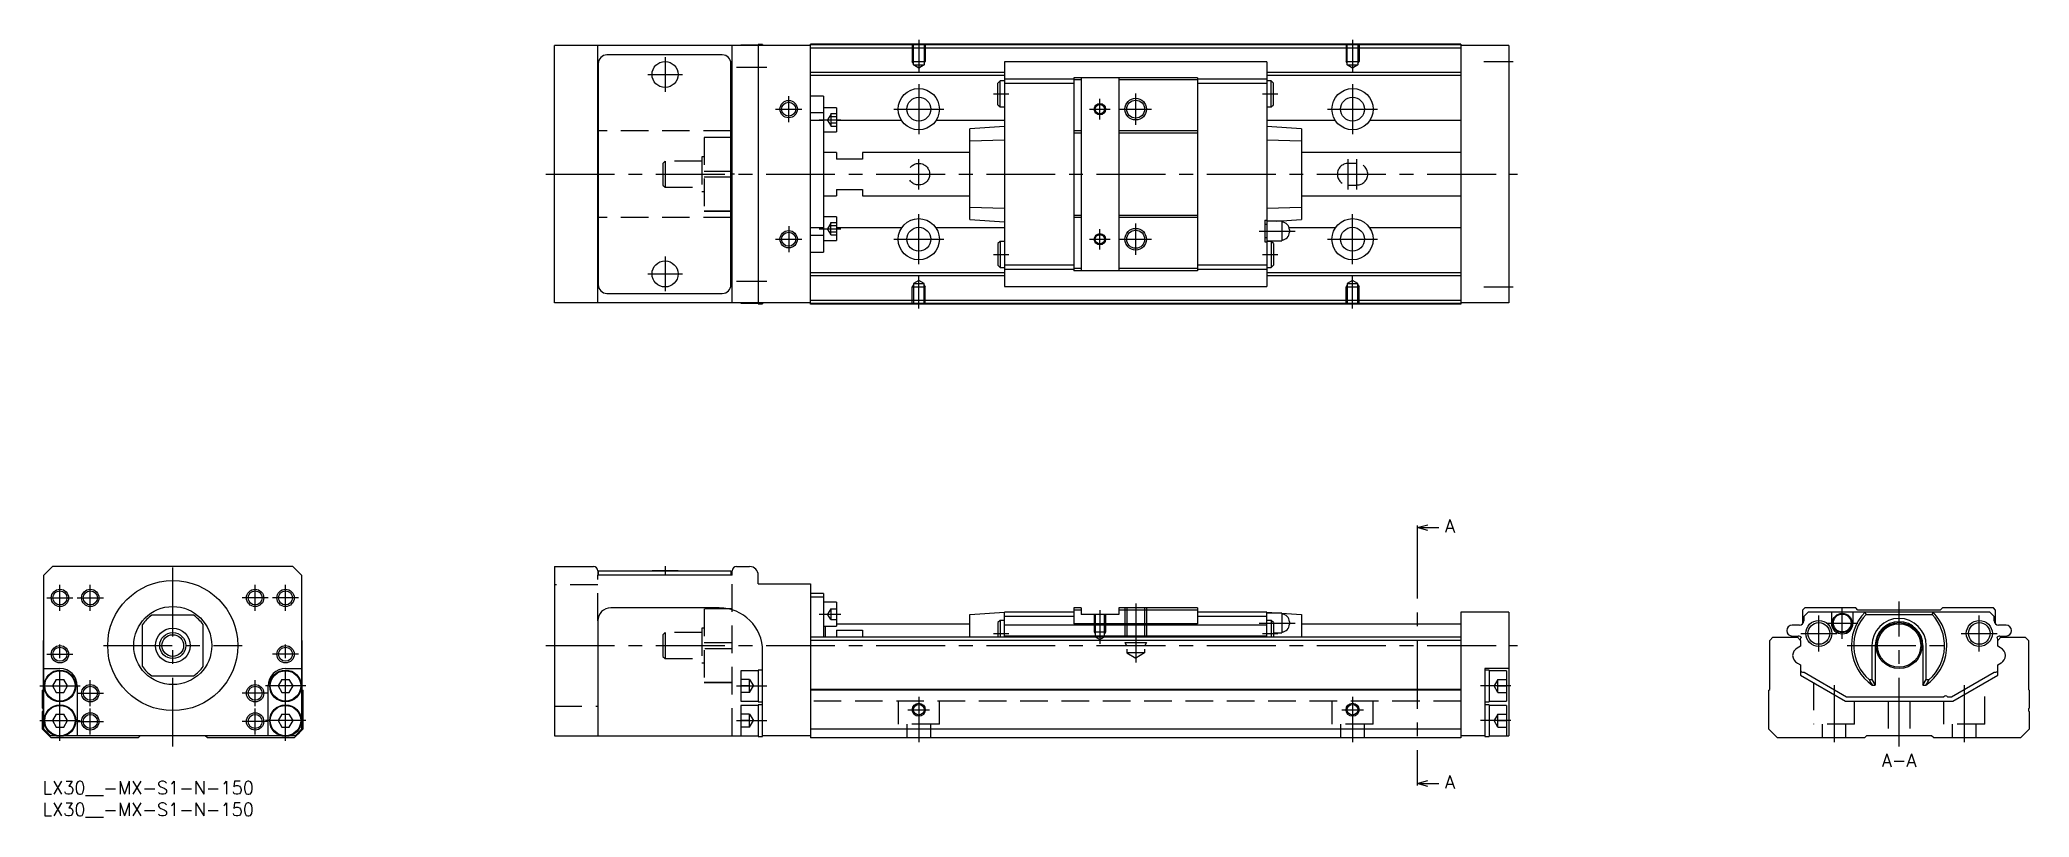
# Model space of a CAD drawing. Extents: x -1 to 458, y -8 to 171.
import ezdxf

# ---------------------------------------------------------------- set-up
doc = ezdxf.new("R2010")
doc.units = 0
doc.header["$LTSCALE"] = 0.5
doc.linetypes.add('CENTER', pattern=[50.8, 31.75, -6.35, 6.35, -6.35])
doc.linetypes.add('DASHED', pattern=[19.05, 12.7, -6.35])
for name, color, linetype in [('MSM_CENTER', 1, 'CENTER'), ('MSM_CONTINUOUS', 7, 'CONTINUOUS'), ('MSM_DASHED', 4, 'DASHED'), ('MSM_NARROW', 5, 'CONTINUOUS'), ('MSM_PART_NUMBER', 7, 'CONTINUOUS')]:
    doc.layers.add(name, color=color, linetype=linetype)
doc.styles.get("Standard").update_dxf_attribs({"font": 'txt.shx', "height": 3, "bigfont": 'bigfont.shx'})

# ---------------------------------------------------------------- blocks, each defined once
blk = doc.blocks.new('*U2')
at = {"layer": 'MSM_PART_NUMBER'}
blk.add_text('LX30__-MX-S1-N-150', height=3, dxfattribs=at).set_placement((0, -3))
blk = doc.blocks.new('*U3')
at = {"layer": 'MSM_PART_NUMBER'}
blk.add_text('LX30__-MX-S1-N-150', height=3, dxfattribs=at).set_placement((0, -8))

msp = doc.modelspace()

# ---------------------------------------------------------------- linework, layer by layer
at = {"layer": 'MSM_CENTER'}
for p, q in [((202, 171), (202, 163.49)), ((302, 171), (302, 163.49)), ((143.5, 167), (143.5, 159)), ((332.25, 166), (339, 166)), ((139.5, 163), (147.5, 163)), ((160, 164.7), (167, 164.7)), ((202, 160.75), (202, 149.25)), ((302, 160.75), (302, 149.25)), ((172, 152), (172, 158)), ((219.25, 158.5), (222.75, 158.5)), ((243.75, 152.63), (243.75, 157.36)), ((252, 151.37), (252, 158.62)), ((281.25, 158.5), (284.75, 158.5)), ((169, 155), (175, 155)), ((179, 152.55), (184, 152.55)), ((196.25, 155), (207.75, 155)), ((241.39, 155), (246.11, 155)), ((248.38, 155), (255.63, 155)), ((296.25, 155), (307.75, 155)), ((202, 136.5), (202, 143.5)), ((301, 136.5), (301, 143.5)), ((303, 136.5), (303, 143.5)), ((116, 140), (340, 140)), ((202, 119.25), (202, 130.75)), ((252, 121.37), (252, 128.62)), ((302, 119.25), (302, 130.75)), ((169, 125), (175, 125)), ((172, 128), (172, 122)), ((179, 127.44), (184, 127.44)), ((196.25, 125), (207.75, 125)), ((241.39, 125), (246.11, 125)), ((243.75, 122.63), (243.75, 127.36)), ((248.38, 125), (255.63, 125)), ((280.47, 126.9), (288.74, 126.9)), ((296.25, 125), (307.75, 125)), ((143.5, 121), (143.5, 113)), ((219.25, 121.5), (222.75, 121.5)), ((281.25, 121.5), (284.75, 121.5)), ((139.5, 117), (147.5, 117)), ((160, 115.3), (167, 115.3)), ((202, 109), (202, 116.51)), ((302, 109), (302, 116.51)), ((332.25, 114), (339, 114)), ((316.88, 58), (316.88, 0)), ((30, 8), (30, 51.5)), ((143.5, 49.61), (143.5, 47.49)), ((1, 42.3), (7, 42.3)), ((4, 39.3), (4, 45.3)), ((8, 42.3), (14, 42.3)), ((11, 39.3), (11, 45.3)), ((52, 42.3), (46, 42.3)), ((49, 39.3), (49, 45.3)), ((59, 42.3), (53, 42.3)), ((56, 39.3), (56, 45.3)), ((428, 8), (428, 41.5)), ((179, 38.55), (184, 38.55)), ((243.75, 39.5), (243.75, 31.69)), ((252, 41), (252, 27.41)), ((409.5, 29.95), (409.5, 38.25)), ((414.9, 32.87), (414.9, 40.12)), ((446.5, 29.95), (446.5, 38.25)), ((4, 9.35), (4, 32.3)), ((56, 9.35), (56, 32.3)), ((219.25, 34.1), (222.75, 34.1)), ((280.47, 36.5), (288.74, 36.5)), ((281.25, 34.1), (284.75, 34.1)), ((405.35, 34.1), (413.65, 34.1)), ((411.28, 36.5), (418.52, 36.5)), ((442.35, 34.1), (450.65, 34.1)), ((1, 29.3), (7, 29.3)), ((14, 31.3), (46, 31.3)), ((59, 29.3), (53, 29.3)), ((116, 31.3), (340, 31.3)), ((416, 31.3), (440, 31.3)), ((11, 17.3), (11, 23.3)), ((49, 17.3), (49, 23.3)), ((-0.65, 22), (8.65, 22)), ((8, 20.3), (14, 20.3)), ((52, 20.3), (46, 20.3)), ((60.65, 22), (51.35, 22)), ((160, 22), (167, 22)), ((202, 19.5), (202, 9)), ((302, 19.5), (302, 9)), ((338.5, 22), (331.5, 22)), ((413, 22.18), (413, 9)), ((443, 22.18), (443, 9)), ((-0.65, 14), (8.65, 14)), ((8, 13.8), (14, 13.8)), ((11, 10.8), (11, 16.8)), ((52, 13.8), (46, 13.8)), ((49, 10.8), (49, 16.8)), ((60.65, 14), (51.35, 14)), ((160, 14), (167, 14)), ((199.5, 16.5), (204.5, 16.5)), ((299.5, 16.5), (304.5, 16.5)), ((338.5, 14), (331.5, 14))]:
    msp.add_line(p, q, dxfattribs=at)
at = {"layer": 'MSM_CONTINUOUS'}
for p, q in [((161, 169.75), (161, 169.7)), ((165, 169.75), (161, 169.75)), ((166, 169.9), (165, 169.9)), ((165, 169.9), (165, 110.1)), ((166, 169.9), (166, 169.7)), ((327, 170), (177, 170)), ((177, 110), (177, 170)), ((327, 169.8), (177, 169.8)), ((327, 170), (327, 110)), ((118, 110.3), (118, 169.7)), ((177, 169.7), (118, 169.7)), ((128, 110.3), (128, 169.7)), ((128.1, 165.5), (128.1, 114.5)), ((156.7, 167.5), (130.1, 167.5)), ((158.7, 114.5), (158.7, 165.5)), ((159, 110.3), (159, 169.7)), ((327, 169.1), (177, 169.1)), ((282.25, 165.9), (221.75, 165.9)), ((221.75, 165.9), (221.75, 114.1)), ((282.25, 165.9), (282.25, 114.1)), ((338, 169.7), (327, 169.7)), ((338, 169.7), (338, 110.3)), ((221.75, 163.45), (177, 163.45)), ((221.75, 162.75), (177, 162.75)), ((220.75, 161.5), (220.25, 161)), ((220.25, 156), (220.25, 161)), ((221.75, 161.5), (220.75, 161.5)), ((220.75, 155.5), (220.75, 161.5)), ((237.75, 161.95), (221.75, 161.95)), ((237.75, 160.95), (221.75, 160.95)), ((266.25, 162.25), (237.75, 162.25)), ((237.75, 162.25), (237.75, 117.75)), ((239.4, 161.75), (237.75, 161.75)), ((239.4, 162.25), (239.4, 117.75)), ((248.1, 162.25), (248.1, 117.75)), ((266.25, 161.75), (248.1, 161.75)), ((266.25, 162.25), (266.25, 117.75)), ((282.25, 161.95), (266.25, 161.95)), ((282.25, 160.95), (266.25, 160.95)), ((327, 163.45), (282.25, 163.45)), ((327, 162.75), (282.25, 162.75)), ((283.25, 161.5), (282.25, 161.5)), ((283.75, 161), (283.25, 161.5)), ((283.25, 155.5), (283.25, 161.5)), ((283.75, 156), (283.75, 161)), ((128, 158.2), (128.1, 158.2)), ((158.7, 158.2), (159, 158.2)), ((180, 158), (177, 158)), ((180, 158), (180, 122)), ((220.25, 156), (220.75, 155.5)), ((283.25, 155.5), (283.75, 156)), ((180, 154.13), (177, 154.13)), ((180, 152.38), (177, 152.38)), ((183, 155.3), (180, 155.3)), ((183, 155.3), (183, 149.8)), ((198.05, 152.36), (183, 152.36)), ((221.75, 152.36), (205.95, 152.36)), ((220.75, 155.5), (221.75, 155.5)), ((282.25, 155.5), (283.25, 155.5)), ((298.05, 152.36), (282.25, 152.36)), ((327, 152.36), (305.95, 152.36)), ((128.1, 150), (128, 150)), ((159, 150), (158.7, 150)), ((159, 148.5), (158.7, 148.5)), ((159, 148.47), (158.7, 148.47)), ((180, 149.8), (183, 149.8)), ((221.75, 151), (213.75, 150.47)), ((213.75, 129.53), (213.75, 150.47)), ((221.75, 147.86), (213.75, 147.6)), ((239.4, 150), (237.75, 150)), ((239.4, 149.5), (237.75, 149.5)), ((266.25, 150), (248.1, 150)), ((266.25, 149.5), (248.1, 149.5)), ((290.25, 150.47), (282.25, 151)), ((290.25, 147.6), (282.25, 147.86)), ((290.25, 150.47), (290.25, 129.53)), ((183, 145), (180, 145)), ((183, 145), (183, 143.5)), ((189, 143.5), (183, 143.5)), ((189, 145), (189, 143.5)), ((213.75, 145), (189, 145)), ((327, 145), (290.25, 145)), ((158.7, 140.72), (159, 140.72)), ((159, 139.28), (158.7, 139.28)), ((180, 135), (183, 135)), ((183, 136.5), (189, 136.5)), ((183, 136.5), (183, 135)), ((189, 136.5), (189, 135)), ((189, 135), (213.75, 135)), ((290.25, 135), (327, 135)), ((128.1, 130), (128, 130)), ((159, 131.53), (158.7, 131.53)), ((159, 131.5), (158.7, 131.5)), ((159, 130), (158.7, 130)), ((183, 130.19), (180, 130.19)), ((183, 130.19), (183, 124.69)), ((213.75, 132.4), (221.75, 132.14)), ((213.75, 129.53), (221.75, 129)), ((239.4, 130.5), (237.75, 130.5)), ((239.4, 130), (237.75, 130)), ((266.25, 130.5), (248.1, 130.5)), ((266.25, 130), (248.1, 130)), ((281.75, 129.4), (281.75, 124.4)), ((281.75, 129.4), (282.25, 129.4)), ((282.25, 132.14), (290.25, 132.4)), ((285.7, 129.15), (282.25, 129.15)), ((284.51, 129.15), (290.25, 129.53)), ((285.7, 129.15), (285.7, 124.65)), ((180, 127.62), (177, 127.62)), ((180, 125.87), (177, 125.87)), ((180, 124.69), (183, 124.69)), ((198.05, 127.64), (183, 127.64)), ((221.75, 127.64), (205.95, 127.64)), ((220.75, 124.5), (220.25, 124)), ((220.25, 124), (220.25, 119)), ((220.75, 124.5), (220.75, 118.5)), ((221.75, 124.5), (220.75, 124.5)), ((282.25, 128.4), (281.75, 128.4)), ((281.75, 125.4), (282.25, 125.4)), ((281.75, 124.4), (282.25, 124.4)), ((282.25, 124.65), (285.7, 124.65)), ((283.25, 124.5), (282.25, 124.5)), ((283.25, 124.5), (283.25, 118.5)), ((283.75, 124), (283.25, 124.5)), ((283.75, 124), (283.75, 119)), ((298.05, 127.64), (287.39, 127.64)), ((287.45, 127.2), (287.45, 126.6)), ((327, 127.64), (305.95, 127.64)), ((128.1, 121.8), (128, 121.8)), ((159, 121.8), (158.7, 121.8)), ((177, 122), (180, 122)), ((221.75, 117.25), (177, 117.25)), ((221.75, 116.55), (177, 116.55)), ((220.25, 119), (220.75, 118.5)), ((220.75, 118.5), (221.75, 118.5)), ((237.75, 119.05), (221.75, 119.05)), ((237.75, 118.05), (221.75, 118.05)), ((239.4, 118.25), (237.75, 118.25)), ((266.25, 117.75), (237.75, 117.75)), ((266.25, 118.25), (248.1, 118.25)), ((282.25, 119.05), (266.25, 119.05)), ((282.25, 118.05), (266.25, 118.05)), ((282.25, 118.5), (283.25, 118.5)), ((327, 117.25), (282.25, 117.25)), ((327, 116.55), (282.25, 116.55)), ((283.25, 118.5), (283.75, 119)), ((177, 110.3), (118, 110.3)), ((130.1, 112.5), (156.7, 112.5)), ((161, 110.3), (161, 110.25)), ((161, 110.25), (165, 110.25)), ((165, 110.1), (166, 110.1)), ((166, 110.3), (166, 110.1)), ((327, 110.9), (177, 110.9)), ((327, 110.2), (177, 110.2)), ((221.75, 114.1), (282.25, 114.1)), ((338, 110.3), (327, 110.3)), ((327, 110), (177, 110)), ((316.88, 58.5), (319.38, 59.17)), ((316.88, 59), (316.88, 58)), ((319.38, 57.83), (316.88, 58.5)), ((316.88, 58.5), (321.88, 58.5)), ((2.3, 49.5), (0.3, 47.5)), ((0.3, 12), (0.3, 47.5)), ((57.7, 49.5), (2.3, 49.5)), ((59.7, 47.5), (57.7, 49.5)), ((59.7, 47.5), (59.7, 12)), ((118, 49.5), (118, 10.5)), ((118, 49.5), (127, 49.5)), ((128, 48.5), (128, 47.5)), ((159, 47.5), (128, 47.5)), ((128.1, 48.5), (128.1, 47.5)), ((128.1, 48.5), (158.7, 48.5)), ((140.5, 48.6), (146.5, 48.6)), ((140.5, 48.6), (140.5, 48.5)), ((146.5, 48.5), (146.5, 48.6)), ((158.7, 48.5), (158.7, 47.5)), ((159, 47.5), (159, 48.5)), ((160, 49.5), (163, 49.5)), ((165, 45.5), (165, 47.5)), ((165, 45.5), (177, 45.5)), ((177, 45.5), (177, 10)), ((180, 43.3), (177, 43.3)), ((180, 42.45), (177, 42.45)), ((180, 43.3), (180, 33.2)), ((183, 41.3), (180, 41.3)), ((183, 41.3), (183, 35.8)), ((34.82, 38.3), (25.18, 38.3)), ((128, 37), (128, 10.5)), ((156, 40), (131, 40)), ((213.75, 38.5), (221.75, 39)), ((213.75, 33.2), (213.75, 38.5)), ((220.75, 37.1), (220.25, 36.6)), ((221.75, 37.1), (220.75, 37.1)), ((220.75, 37.1), (220.75, 33.2)), ((237.75, 39), (221.75, 39)), ((221.75, 33.2), (221.75, 39)), ((237.75, 38), (221.75, 38)), ((237.75, 40), (237.75, 36.29)), ((239.4, 40), (237.75, 40)), ((239.4, 39.5), (237.75, 39.5)), ((239.4, 40), (239.4, 38.5)), ((248.1, 38.5), (239.4, 38.5)), ((248.1, 40), (248.1, 38.5)), ((266.25, 40), (248.1, 40)), ((266.25, 39.5), (248.1, 39.5)), ((266.25, 40), (266.25, 36.29)), ((282.25, 39), (266.25, 39)), ((282.25, 38), (266.25, 38)), ((282.25, 39), (290.25, 38.5)), ((282.25, 33.2), (282.25, 39)), ((285.7, 38.75), (282.25, 38.75)), ((283.25, 37.1), (282.25, 37.1)), ((283.75, 36.6), (283.25, 37.1)), ((283.25, 37.1), (283.25, 33.2)), ((285.7, 38.75), (285.7, 34.25)), ((287.45, 36.8), (287.45, 36.2)), ((290.25, 38.5), (290.25, 33.2)), ((327, 39), (327, 10)), ((338, 39), (327, 39)), ((338, 39), (338, 10.5)), ((406.25, 40), (405.75, 39.5)), ((405.75, 39.5), (405.75, 36.29)), ((407.05, 39), (406.05, 38)), ((406.05, 38), (406.05, 37)), ((418, 40), (406.25, 40)), ((448.95, 39), (407.05, 39)), ((412.4, 39), (412.4, 36.5)), ((417.4, 36.5), (417.4, 39)), ((418.5, 39.5), (418, 40)), ((437.5, 39.5), (418.5, 39.5)), ((420.14, 39), (420.4, 38.5)), ((420.4, 38.5), (435.6, 38.5)), ((435.6, 38.5), (435.86, 39)), ((438, 40), (437.5, 39.5)), ((449.75, 40), (438, 40)), ((449.95, 38), (448.95, 39)), ((450.25, 39.5), (449.75, 40)), ((449.95, 37), (449.95, 38)), ((450.25, 36.29), (450.25, 39.5)), ((0.2, 32.5), (0.3, 32.6)), ((0.2, 21.2), (0.2, 32.5)), ((23, 26.48), (23, 36.12)), ((37, 26.48), (37, 36.12)), ((59.7, 32.6), (59.8, 32.5)), ((59.8, 32.5), (59.8, 21.2)), ((327, 33.2), (177, 33.2)), ((327, 32.5), (177, 32.5)), ((180, 35.8), (183, 35.8)), ((180.5, 33.2), (180.5, 35.8)), ((183, 36.3), (213.75, 36.3)), ((183, 34.87), (189, 34.87)), ((183, 34.87), (183, 33.2)), ((189, 34.87), (189, 33.2)), ((220.25, 36.6), (220.25, 33.2)), ((282.25, 36), (221.75, 36)), ((282.25, 33.5), (221.75, 33.5)), ((266.25, 36.29), (237.75, 36.29)), ((283.75, 36.6), (283.75, 33.2)), ((283.75, 34.25), (285.7, 34.25)), ((290.25, 36.3), (327, 36.3)), ((398.2, 32.5), (398.9, 33.2)), ((398.2, 21.2), (398.2, 32.5)), ((398.9, 33.2), (404.55, 33.2)), ((405.05, 36), (403.35, 36)), ((403.35, 33.5), (404.75, 33.5)), ((404.55, 33.2), (405.25, 32.5)), ((404.55, 33.2), (405.25, 32.5)), ((405.2, 32.7), (405.2, 32.55)), ((405.25, 32.5), (405.25, 31.15)), ((450.75, 32.5), (451.45, 33.2)), ((450.75, 32.5), (451.45, 33.2)), ((450.75, 32.5), (450.8, 32.55)), ((450.75, 31.15), (450.75, 32.5)), ((450.75, 31.15), (450.75, 32.5)), ((450.8, 32.55), (450.8, 32.7)), ((452.65, 36), (450.95, 36)), ((451.25, 33.5), (452.65, 33.5)), ((451.45, 33.2), (457.1, 33.2)), ((457.1, 33.2), (457.8, 32.5)), ((457.8, 32.5), (457.8, 21.2)), ((166, 10.35), (166, 30)), ((405.25, 31.15), (404.5, 30.72)), ((421.74, 31.3), (421.74, 23.45)), ((422.5, 31.3), (422.5, 22.2)), ((433.5, 31.3), (433.5, 22.2)), ((434.26, 23.45), (434.26, 31.3)), ((451.4, 30.78), (450.75, 31.15)), ((451.4, 30.78), (450.75, 31.15)), ((0.3, 26), (4, 26)), ((3.13, 23.5), (2.27, 22)), ((3.13, 23.5), (4.87, 23.5)), ((5.73, 22), (4.87, 23.5)), ((25.18, 24.3), (34.82, 24.3)), ((55.13, 23.5), (54.27, 22)), ((55.13, 23.5), (56.87, 23.5)), ((56, 26), (59.7, 26)), ((57.73, 22), (56.87, 23.5)), ((165, 25.5), (161, 25.5)), ((161, 25.5), (161, 18.5)), ((166, 25.65), (165, 25.65)), ((165, 25.65), (165, 18.35)), ((338, 26), (332.5, 26)), ((332.5, 26), (332.5, 10.35)), ((333.5, 25.65), (332.5, 25.65)), ((333.5, 25.65), (333.5, 18.35)), ((337.5, 25.5), (333.5, 25.5)), ((337.5, 25.5), (337.5, 18.5)), ((404.6, 27.22), (405.25, 26.85)), ((405.25, 26.85), (405.25, 24.5)), ((405.25, 24.5), (415.64, 18.5)), ((405.7, 25.16), (406.1, 25.16)), ((406.1, 25.16), (415.91, 19.5)), ((421.07, 23.45), (421.74, 23.45)), ((421.74, 23.45), (422.5, 22.2)), ((433.5, 22.2), (434.26, 23.45)), ((434.26, 23.45), (434.93, 23.45)), ((440.09, 19.5), (449.9, 25.16)), ((440.36, 18.5), (450.75, 24.5)), ((449.9, 25.16), (450.3, 25.16)), ((450.75, 26.85), (451.5, 27.28)), ((450.75, 26.85), (451.5, 27.28)), ((450.75, 25.45), (450.75, 26.85)), ((450.75, 24.5), (450.75, 26.85)), ((0, 21), (0.2, 21.2)), ((0, 16.9), (0, 21)), ((2.27, 22), (3.13, 20.5)), ((3.13, 20.5), (4.87, 20.5)), ((4.87, 20.5), (5.73, 22)), ((8, 22), (8, 10.5)), ((52, 10.5), (52, 22)), ((54.27, 22), (55.13, 20.5)), ((55.13, 20.5), (56.87, 20.5)), ((56.87, 20.5), (57.73, 22)), ((59.8, 21.2), (60, 21)), ((60, 21), (60, 12)), ((161, 18.5), (165, 18.5)), ((165, 18.35), (166, 18.35)), ((327, 21.2), (177, 21.2)), ((327, 21), (177, 21)), ((332.5, 18.35), (333.5, 18.35)), ((333.5, 18.5), (337.5, 18.5)), ((398, 21), (398.2, 21.2)), ((398, 12), (398, 21)), ((415.64, 18.5), (440.36, 18.5)), ((415.91, 19.5), (438.35, 19.5)), ((421.82, 22.2), (422.5, 22.2)), ((433.5, 22.2), (434.18, 22.2)), ((439.15, 19.5), (440.09, 19.5)), ((457.8, 21.2), (458, 21)), ((458, 21), (458, 16.9)), ((0, 12), (0, 16.1)), ((3.13, 15.5), (2.27, 14)), ((2.27, 14), (3.13, 12.5)), ((3.13, 15.5), (4.87, 15.5)), ((5.73, 14), (4.87, 15.5)), ((4.87, 12.5), (5.73, 14)), ((55.13, 15.5), (54.27, 14)), ((54.27, 14), (55.13, 12.5)), ((55.13, 15.5), (56.87, 15.5)), ((57.73, 14), (56.87, 15.5)), ((56.87, 12.5), (57.73, 14)), ((165, 17.5), (161, 17.5)), ((161, 17.5), (161, 10.5)), ((166, 17.65), (165, 17.65)), ((165, 17.65), (165, 10.35)), ((333.5, 17.65), (332.5, 17.65)), ((333.5, 17.65), (333.5, 10.35)), ((337.5, 17.5), (333.5, 17.5)), ((337.5, 17.5), (337.5, 10.5)), ((458, 16.1), (458, 12)), ((2, 10), (0, 12)), ((1.8, 10.5), (0.3, 12)), ((2.96, 10.5), (1.8, 10.5)), ((22, 10), (2, 10)), ((3.13, 12.5), (4.87, 12.5)), ((54.96, 10.5), (5.04, 10.5)), ((22.5, 10.5), (22, 10)), ((38, 10), (37.5, 10.5)), ((58, 10), (38, 10)), ((55.13, 12.5), (56.87, 12.5)), ((58.2, 10.5), (57.04, 10.5)), ((60, 12), (58, 10)), ((59.7, 12), (58.2, 10.5)), ((118, 10.5), (165, 10.5)), ((165, 10.35), (166, 10.35)), ((177, 10.5), (166, 10.5)), ((327, 12), (177, 12)), ((327, 10), (177, 10)), ((332.5, 10.5), (327, 10.5)), ((332.5, 10.35), (333.5, 10.35)), ((333.5, 10.5), (338, 10.5)), ((400, 10), (398, 12)), ((420, 10), (400, 10)), ((420.5, 10.5), (420, 10)), ((435.5, 10.5), (420.5, 10.5)), ((436, 10), (435.5, 10.5)), ((456, 10), (436, 10)), ((458, 12), (456, 10)), ((316.88, -0.5), (319.38, 0.17)), ((316.88, 0), (316.88, -1)), ((319.38, -1.17), (316.88, -0.5)), ((316.88, -0.5), (321.88, -0.5))]:
    msp.add_line(p, q, dxfattribs=at)
for centre, radius in [((143.5, 163), 3), ((172, 155), 1.62), ((202, 155), 4.75), ((202, 155), 2.75), ((243.75, 155), 1.06), ((252, 155), 2.07), ((302, 155), 4.75), ((302, 155), 2.75), ((202, 125), 4.75), ((302, 125), 4.75), ((172, 125), 1.62), ((202, 125), 2.75), ((243.75, 125), 1.06), ((252, 125), 2.07), ((302, 125), 2.75), ((143.5, 117), 3), ((30, 31.3), 15), ((4, 42.3), 1.62), ((11, 42.3), 1.62), ((49, 42.3), 1.62), ((56, 42.3), 1.62), ((30, 31.3), 9), ((409.5, 34.1), 3), ((414.9, 36.5), 2.25), ((414.9, 36.5), 2.05), ((446.5, 34.1), 3), ((30, 31.3), 4), ((30, 31.3), 3), ((30, 31.3), 2.5), ((409.5, 34.1), 2.5), ((428, 31.3), 5.3), ((428, 31.3), 5), ((446.5, 34.1), 2.5), ((4, 29.3), 1.62), ((56, 29.3), 1.62), ((4, 22), 3.65), ((4, 22), 3.5), ((56, 22), 3.65), ((56, 22), 3.5), ((11, 20.3), 1.62), ((49, 20.3), 1.62), ((4, 14), 3.65), ((4, 14), 3.5), ((11, 13.8), 1.62), ((49, 13.8), 1.62), ((56, 14), 3.65), ((56, 14), 3.5), ((202, 16.5), 1.23), ((302, 16.5), 1.23)]:
    msp.add_circle(centre, radius, dxfattribs=at)
for centre, radius, start, end in [((130.1, 165.5), 2, 90, 180), ((156.7, 165.5), 2, 0, 90), ((285.7, 127.2), 1.75, 0, 90), ((285.7, 126.6), 1.75, 270, 0), ((130.1, 114.5), 2, 180, 270), ((156.7, 114.5), 2, 270, 0), ((127, 48.5), 1, 0, 90), ((160, 48.5), 1, 90, 180), ((163, 47.5), 2, 0, 90), ((30, 31.3), 8.5, 124.5603, 145.4397), ((30, 31.3), 8.5, 34.5603, 55.4397), ((131, 37), 3, 90, 180), ((156, 30), 10, 0, 90), ((285.7, 36.8), 1.75, 0, 90), ((405.05, 37), 1, 270, 0), ((428, 31.3), 11, 135.573, 235.8196), ((428, 31.3), 10.47, 136.5713, 228.5552), ((428, 31.3), 6.26, 0, 180), ((428, 31.3), 5.5, 0, 180), ((428, 31.3), 11, 304.1804, 44.427), ((428, 31.3), 10.47, 311.4448, 43.4287), ((450.95, 37), 1, 180, 270), ((285.7, 36.2), 1.75, 270, 0), ((403.35, 34.75), 1.25, 90, 270), ((404.75, 32.5), 1, 41.234, 90), ((405.7, 32.7), 0.5, 113.3254, 180), ((414.9, 36.5), 2.5, 180, 0), ((451.25, 32.5), 1, 90, 138.766), ((450.3, 32.7), 0.5, 0, 66.6746), ((452.65, 34.75), 1.25, 270, 90), ((405.65, 28.85), 2.2, 121.4553, 176.019), ((405.65, 29.15), 2.2, 183.981, 241.4552), ((450.35, 28.85), 2.2, 3.981, 61.4552), ((450.35, 29.15), 2.2, 301.4553, 356.019), ((4, 22), 4, 0, 90), ((30, 31.3), 8.5, 214.5603, 235.4397), ((30, 31.3), 8.5, 304.5603, 325.4397), ((56, 22), 4, 90, 180), ((405.7, 25.66), 0.5, 205.8419, 270), ((429, 27.35), 8.83, 206.1475, 215.6253), ((427, 27.35), 8.84, 324.3755, 333.8517), ((450.3, 25.66), 0.5, 270, 334.1581), ((438.75, 19.2), 0.5, 36.8699, 143.1301), ((-0.3, 16.5), 0.5, 306.8699, 53.1301), ((458.3, 16.5), 0.5, 126.8699, 233.1301), ((2.3, 12.5), 2, 216.8699, 233.1301), ((57.7, 12.5), 2, 306.8699, 323.1301)]:
    msp.add_arc(centre, radius, start, end, dxfattribs=at)
at = {"layer": 'MSM_DASHED'}
for p, q in [((200.5, 170), (200.5, 166)), ((200.77, 165.2), (200.77, 170)), ((203.23, 170), (203.23, 165.2)), ((203.5, 170), (203.5, 166)), ((300.5, 170), (300.5, 166)), ((300.77, 165.2), (300.77, 170)), ((303.23, 170), (303.23, 165.2)), ((303.5, 170), (303.5, 166)), ((200.77, 165.53), (200.5, 166)), ((200.5, 166), (203.5, 166)), ((200.77, 165.2), (203.23, 165.2)), ((202, 164.49), (200.77, 165.2)), ((203.23, 165.2), (202, 164.49)), ((203.23, 165.53), (203.5, 166)), ((300.77, 165.53), (300.5, 166)), ((300.5, 166), (303.5, 166)), ((300.77, 165.2), (303.23, 165.2)), ((302, 164.49), (300.77, 165.2)), ((303.23, 165.2), (302, 164.49)), ((303.23, 165.53), (303.5, 166)), ((181.7, 153.8), (180.98, 152.55)), ((181.7, 151.3), (180.98, 152.55)), ((181.7, 154), (183, 154)), ((181.7, 154), (181.7, 151.11)), ((181.7, 153.28), (183, 153.28)), ((181.7, 151.83), (183, 151.83)), ((158.7, 150), (128.1, 150)), ((152.5, 148.5), (152.5, 131.5)), ((158.7, 148.5), (152.5, 148.5)), ((158.7, 148.47), (152.5, 148.47)), ((181.7, 151.11), (183, 151.11)), ((143.5, 143), (143, 142.5)), ((143, 142.5), (143, 137.5)), ((143.5, 143), (143.5, 137)), ((152, 143), (143.5, 143)), ((152, 144), (152, 136)), ((152.5, 144), (152, 144)), ((303, 142.5), (301, 142.5)), ((152.5, 140.72), (158.7, 140.72)), ((158.7, 139.28), (152.5, 139.28)), ((159.5, 140), (159, 140)), ((143, 137.5), (143.5, 137)), ((143.5, 137), (152, 137)), ((152, 136), (152.5, 136)), ((301, 137.5), (303, 137.5)), ((158.7, 130), (128.1, 130)), ((152.5, 131.53), (158.7, 131.53)), ((152.5, 131.5), (158.7, 131.5)), ((181.7, 128.69), (180.98, 127.44)), ((181.7, 128.89), (183, 128.89)), ((181.7, 126), (181.7, 128.89)), ((181.7, 126.19), (180.98, 127.44)), ((181.7, 128.17), (183, 128.17)), ((181.7, 126.72), (183, 126.72)), ((181.7, 126), (183, 126)), ((202, 115.51), (200.77, 114.8)), ((200.77, 114.8), (200.77, 110)), ((200.77, 114.8), (203.23, 114.8)), ((203.23, 114.8), (202, 115.51)), ((203.23, 110), (203.23, 114.8)), ((302, 115.51), (300.77, 114.8)), ((300.77, 114.8), (300.77, 110)), ((300.77, 114.8), (303.23, 114.8)), ((303.23, 114.8), (302, 115.51)), ((303.23, 110), (303.23, 114.8)), ((200.77, 114.47), (200.5, 114)), ((200.5, 110), (200.5, 114)), ((200.5, 114), (203.5, 114)), ((203.23, 114.47), (203.5, 114)), ((203.5, 110), (203.5, 114)), ((300.77, 114.47), (300.5, 114)), ((300.5, 110), (300.5, 114)), ((300.5, 114), (303.5, 114)), ((303.23, 114.47), (303.5, 114)), ((303.5, 110), (303.5, 114)), ((128, 37), (128, 47.5)), ((159, 10.5), (159, 47.5)), ((128, 45.3), (118, 45.3)), ((152.5, 39.8), (152.5, 22.8)), ((159, 39.8), (152.5, 39.8)), ((159, 39.77), (152.5, 39.77)), ((181.7, 39.8), (180.98, 38.55)), ((181.7, 37.3), (180.98, 38.55)), ((181.7, 39.8), (183, 39.8)), ((181.7, 39.8), (181.7, 37.3)), ((181.7, 38.55), (183, 38.55)), ((181.7, 37.3), (183, 37.3)), ((242.45, 38.5), (242.45, 34.5)), ((242.69, 38.5), (242.69, 33.3)), ((244.81, 33.3), (244.81, 38.5)), ((245.05, 38.5), (245.05, 34.5)), ((249.5, 40), (249.5, 32)), ((249.93, 40), (249.93, 29.6)), ((254.07, 40), (254.07, 29.6)), ((254.5, 40), (254.5, 32)), ((143.5, 34.3), (143, 33.8)), ((143, 33.8), (143, 28.8)), ((143.5, 34.3), (143.5, 28.3)), ((152, 34.3), (143.5, 34.3)), ((152, 35.3), (152, 27.3)), ((152.5, 35.3), (152, 35.3)), ((242.45, 34.5), (242.69, 34.08)), ((242.45, 34.5), (245.05, 34.5)), ((244.81, 33.3), (242.69, 33.3)), ((242.69, 33.3), (243.75, 32.69)), ((243.75, 32.69), (244.81, 33.3)), ((245.05, 34.5), (244.81, 34.08)), ((143, 28.8), (143.5, 28.3)), ((143.5, 28.3), (152, 28.3)), ((152.5, 32.02), (159, 32.02)), ((159, 30.58), (152.5, 30.58)), ((249.5, 32), (254.5, 32)), ((249.5, 32), (249.9, 31.3)), ((254.07, 29.6), (249.93, 29.6)), ((249.93, 29.6), (252, 28.41)), ((254.07, 29.6), (252, 28.41)), ((254.5, 32), (254.1, 31.3)), ((152, 27.3), (152.5, 27.3)), ((163, 23.5), (161, 23.5)), ((163, 20.5), (163, 23.5)), ((163, 23.5), (163.87, 22)), ((335.5, 23.5), (334.63, 22)), ((335.5, 20.5), (335.5, 23.5)), ((335.5, 23.5), (337.5, 23.5)), ((152.5, 22.83), (159, 22.83)), ((152.5, 22.8), (159, 22.8)), ((163, 22), (161, 22)), ((163, 20.5), (161, 20.5)), ((163, 20.5), (163.87, 22)), ((327, 18.5), (177, 18.5)), ((197.25, 18.5), (197.25, 13.2)), ((206.75, 13.2), (206.75, 18.5)), ((297.25, 18.5), (297.25, 13.2)), ((306.75, 13.2), (306.75, 18.5)), ((335.5, 20.5), (334.63, 22)), ((335.5, 22), (337.5, 22)), ((335.5, 20.5), (337.5, 20.5)), ((408.25, 22.77), (408.25, 13.2)), ((417.75, 13.2), (417.75, 18.5)), ((425.5, 18.5), (425.5, 10.5)), ((430.5, 18.5), (430.5, 10.5)), ((438.25, 18.5), (438.25, 13.2)), ((447.75, 13.2), (447.75, 22.77)), ((118, 17.3), (128, 17.3)), ((163, 15.5), (161, 15.5)), ((163, 14), (161, 14)), ((163, 12.5), (163, 15.5)), ((163, 15.5), (163.87, 14)), ((163, 12.5), (163.87, 14)), ((335.5, 15.5), (334.63, 14)), ((335.5, 12.5), (334.63, 14)), ((335.5, 12.5), (335.5, 15.5)), ((335.5, 15.5), (337.5, 15.5)), ((335.5, 14), (337.5, 14)), ((163, 12.5), (161, 12.5)), ((206.75, 13.2), (197.25, 13.2)), ((199.25, 13.2), (199.25, 10)), ((204.75, 10), (204.75, 13.2)), ((306.75, 13.2), (297.25, 13.2)), ((299.25, 13.2), (299.25, 10)), ((304.75, 10), (304.75, 13.2)), ((335.5, 12.5), (337.5, 12.5)), ((417.75, 13.2), (408.25, 13.2)), ((410.25, 13.2), (410.25, 10)), ((415.75, 10), (415.75, 13.2)), ((447.75, 13.2), (438.25, 13.2)), ((440.25, 13.2), (440.25, 10)), ((445.75, 10), (445.75, 13.2))]:
    msp.add_line(p, q, dxfattribs=at)
msp.add_circle((202, 140), 2.5, dxfattribs=at)
for centre, start, end in [((301, 140), 90, 270), ((303, 140), 270, 90)]:
    msp.add_arc(centre, 2.5, start, end, dxfattribs=at)
at = {"layer": 'MSM_NARROW'}
for centre, radius in [((172, 155), 2), ((243.75, 155), 1.3), ((252, 155), 2.5), ((172, 125), 2), ((243.75, 125), 1.3), ((252, 125), 2.5), ((4, 42.3), 2), ((11, 42.3), 2), ((49, 42.3), 2), ((56, 42.3), 2), ((4, 29.3), 2), ((56, 29.3), 2), ((11, 20.3), 2), ((49, 20.3), 2), ((11, 13.8), 2), ((49, 13.8), 2), ((202, 16.5), 1.5), ((302, 16.5), 1.5)]:
    msp.add_circle(centre, radius, dxfattribs=at)

# ---------------------------------------------------------------- block references
at = {"layer": 'MSM_CONTINUOUS'}
for name in ['*U2', '*U3']:
    msp.add_blockref(name, (0, 0), dxfattribs=at)

# ---------------------------------------------------------------- texts
at = {"layer": 'MSM_PART_NUMBER'}
for s, p in [('A', (323.29, 57.37)), ('A-A', (424.01, 3.36)), ('A', (323.29, -1.63))]:
    msp.add_text(s, height=3, dxfattribs=at).set_placement(p)

doc.saveas('drawing.dxf')
